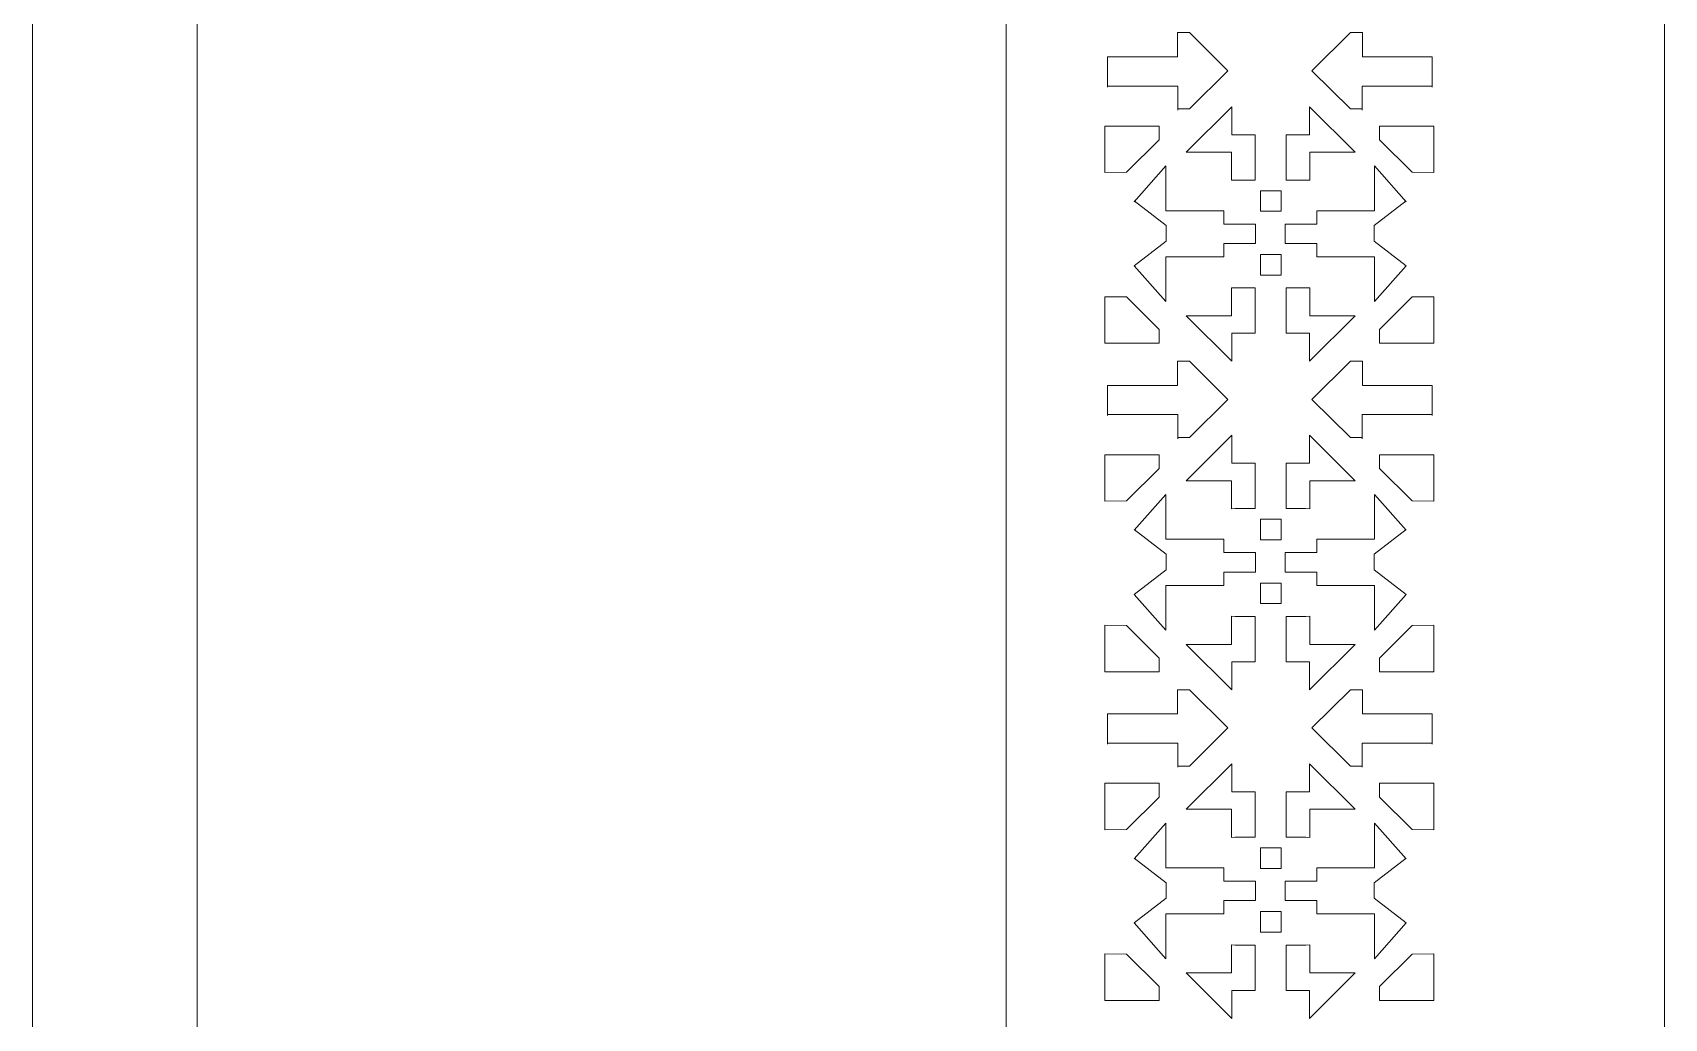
# Model space of a CAD drawing. Header units: millimetres. Extents: x -2078 to 426, y -513 to 2125.
# Drawn here: x -69.8 to 426, y 101 to 400.5 of the extents above; entities that cross this region are included whole.
import ezdxf

# ---------------------------------------------------------------- set-up
doc = ezdxf.new("R2010")
doc.units = ezdxf.units.MM
doc.header["$MEASUREMENT"] = 0
doc.layers.add('Katman 1', color=7, linetype='Continuous')

msp = doc.modelspace()

# ---------------------------------------------------------------- linework, layer by layer
at = {"layer": 'Katman 1', "color": 250, "lineweight": 20}
for points in [[(225.9945, -512.9141), (425.9945, -512.9141), (425.9945, 1787.0859), (225.9945, 1787.0859), (225.9945, -512.9141)], [(-69.7533, -312.9141), (-19.7533, -312.9141), (-19.7533, 1587.0859), (-69.7533, 1587.0859), (-69.7533, -312.9141)]]:
    msp.add_lwpolyline(points, close=True, dxfattribs=at)
for points, knots in [([(256.7865, 383.952), (256.7865, 383.952), (256.7865, 393.1441), (256.7865, 393.1441), (256.7865, 393.1441), (278.0442, 393.1441), (278.0442, 393.1441), (278.0442, 393.1441), (278.0442, 400.4775), (278.0442, 400.4775), (278.0442, 400.4775), (281.6854, 400.4775), (281.6854, 400.4775), (281.6854, 400.4775), (293.3478, 388.8899), (293.3478, 388.8899), (293.3478, 388.8899), (281.6854, 377.3027), (281.6854, 377.3027), (281.6854, 377.3027), (278.1426, 377.3027), (278.1426, 377.3027)], [0, 0, 0, 0, 0.14285714, 0.14285714, 0.14285714, 0.28571429, 0.28571429, 0.28571429, 0.42857143, 0.42857143, 0.42857143, 0.57142857, 0.57142857, 0.57142857, 0.71428571, 0.71428571, 0.71428571, 0.85714286, 0.85714286, 0.85714286, 1, 1, 1, 1]), ([(355.4928, 383.952), (355.4928, 383.952), (355.4928, 393.1441), (355.4928, 393.1441), (355.4928, 393.1441), (334.2351, 393.1441), (334.2351, 393.1441), (334.2351, 393.1441), (334.2351, 400.4775), (334.2351, 400.4775), (334.2351, 400.4775), (330.594, 400.4775), (330.594, 400.4775), (330.594, 400.4775), (318.9316, 388.8899), (318.9316, 388.8899), (318.9316, 388.8899), (330.594, 377.3027), (330.594, 377.3027), (330.594, 377.3027), (334.1367, 377.3027), (334.1367, 377.3027)], [0, 0, 0, 0, 0.14285714, 0.14285714, 0.14285714, 0.28571429, 0.28571429, 0.28571429, 0.42857143, 0.42857143, 0.42857143, 0.57142857, 0.57142857, 0.57142857, 0.71428571, 0.71428571, 0.71428571, 0.85714286, 0.85714286, 0.85714286, 1, 1, 1, 1]), ([(256.7865, 384.2409), (256.7865, 384.2409), (278.1426, 384.2409), (278.1426, 384.2409), (278.1426, 384.2409), (278.1426, 376.9367), (278.1426, 376.9367)], [0, 0, 0, 0, 0.5, 0.5, 0.5, 1, 1, 1, 1]), ([(355.4928, 384.2409), (355.4928, 384.2409), (334.1367, 384.2409), (334.1367, 384.2409), (334.1367, 384.2409), (334.1367, 376.9367), (334.1367, 376.9367)], [0, 0, 0, 0, 0.5, 0.5, 0.5, 1, 1, 1, 1]), ([(295.6426, 355.685), (295.6426, 355.685), (294.4691, 355.644), (294.4691, 355.644), (294.4691, 355.644), (294.4691, 364.175), (294.4691, 364.175), (294.4691, 364.175), (280.6924, 364.175), (280.6924, 364.175), (280.6924, 364.175), (294.5707, 377.9638), (294.5707, 377.9638), (294.5707, 377.9638), (294.5707, 369.4784), (294.5707, 369.4784), (294.5707, 369.4784), (301.653, 369.4784), (301.653, 369.4784), (301.653, 369.4784), (301.653, 355.685), (301.653, 355.685), (301.653, 355.685), (295.6426, 355.685), (295.6426, 355.685)], [0, 0, 0, 0, 0.125, 0.125, 0.125, 0.25, 0.25, 0.25, 0.375, 0.375, 0.375, 0.5, 0.5, 0.5, 0.625, 0.625, 0.625, 0.75, 0.75, 0.75, 0.875, 0.875, 0.875, 1, 1, 1, 1]), ([(317.0949, 355.685), (317.0949, 355.685), (318.2684, 355.644), (318.2684, 355.644), (318.2684, 355.644), (318.2684, 364.175), (318.2684, 364.175), (318.2684, 364.175), (332.0451, 364.175), (332.0451, 364.175), (332.0451, 364.175), (318.1668, 377.9638), (318.1668, 377.9638), (318.1668, 377.9638), (318.1668, 369.4784), (318.1668, 369.4784), (318.1668, 369.4784), (311.0845, 369.4784), (311.0845, 369.4784), (311.0845, 369.4784), (311.0845, 355.685), (311.0845, 355.685), (311.0845, 355.685), (317.0949, 355.685), (317.0949, 355.685)], [0, 0, 0, 0, 0.125, 0.125, 0.125, 0.25, 0.25, 0.25, 0.375, 0.375, 0.375, 0.5, 0.5, 0.5, 0.625, 0.625, 0.625, 0.75, 0.75, 0.75, 0.875, 0.875, 0.875, 1, 1, 1, 1]), ([(262.6041, 358.0391), (262.6041, 358.0391), (255.9945, 357.9651), (255.9945, 357.9651), (255.9945, 357.9651), (255.9945, 372.0826), (255.9945, 372.0826), (255.9945, 372.0826), (272.5301, 372.0826), (272.5301, 372.0826), (272.5301, 372.0826), (272.5301, 367.9014), (272.5301, 367.9014), (272.5301, 367.9014), (262.6041, 358.0391), (262.6041, 358.0391)], [0, 0, 0, 0, 0.2, 0.2, 0.2, 0.4, 0.4, 0.4, 0.6, 0.6, 0.6, 0.8, 0.8, 0.8, 1, 1, 1, 1]), ([(349.3849, 358.0391), (349.3849, 358.0391), (355.9945, 357.9651), (355.9945, 357.9651), (355.9945, 357.9651), (355.9945, 372.0826), (355.9945, 372.0826), (355.9945, 372.0826), (339.4589, 372.0826), (339.4589, 372.0826), (339.4589, 372.0826), (339.4589, 367.9014), (339.4589, 367.9014), (339.4589, 367.9014), (349.3849, 358.0391), (349.3849, 358.0391)], [0, 0, 0, 0, 0.2, 0.2, 0.2, 0.4, 0.4, 0.4, 0.6, 0.6, 0.6, 0.8, 0.8, 0.8, 1, 1, 1, 1]), ([(301.7473, 336.4345), (301.7473, 336.4345), (301.7473, 342.3256), (301.7473, 342.3256), (301.7473, 342.3256), (292.158, 342.3256), (292.158, 342.3256), (292.158, 342.3256), (292.158, 346.3838), (292.158, 346.3838), (292.158, 346.3838), (274.5419, 346.3838), (274.5419, 346.3838), (274.5419, 346.3838), (274.5419, 359.9856), (274.5419, 359.9856), (274.5419, 359.9856), (264.9548, 349.1178), (264.9548, 349.1178)], [0, 0, 0, 0, 0.16666667, 0.16666667, 0.16666667, 0.33333333, 0.33333333, 0.33333333, 0.5, 0.5, 0.5, 0.66666667, 0.66666667, 0.66666667, 0.83333333, 0.83333333, 0.83333333, 1, 1, 1, 1]), ([(310.7697, 336.4345), (310.7697, 336.4345), (310.7697, 342.3256), (310.7697, 342.3256), (310.7697, 342.3256), (320.3591, 342.3256), (320.3591, 342.3256), (320.3591, 342.3256), (320.3591, 346.3838), (320.3591, 346.3838), (320.3591, 346.3838), (337.9752, 346.3838), (337.9752, 346.3838), (337.9752, 346.3838), (337.9752, 359.9856), (337.9752, 359.9856), (337.9752, 359.9856), (347.5623, 349.1178), (347.5623, 349.1178)], [0, 0, 0, 0, 0.16666667, 0.16666667, 0.16666667, 0.33333333, 0.33333333, 0.33333333, 0.5, 0.5, 0.5, 0.66666667, 0.66666667, 0.66666667, 0.83333333, 0.83333333, 0.83333333, 1, 1, 1, 1]), ([(303.2461, 346.2116), (303.2461, 346.2116), (309.5345, 346.2116), (309.5345, 346.2116), (309.5345, 346.2116), (309.5345, 352.4597), (309.5345, 352.4597), (309.5345, 352.4597), (303.2461, 352.4597), (303.2461, 352.4597), (303.2461, 352.4597), (303.2461, 346.2116), (303.2461, 346.2116)], [0, 0, 0, 0, 0.25, 0.25, 0.25, 0.5, 0.5, 0.5, 0.75, 0.75, 0.75, 1, 1, 1, 1]), ([(264.9548, 329.6423), (264.9548, 329.6423), (274.6661, 337.1402), (274.6661, 337.1402), (274.6661, 337.1402), (274.6661, 341.8709), (274.6661, 341.8709)], [0, 0, 0, 0, 0.5, 0.5, 0.5, 1, 1, 1, 1]), ([(347.5623, 329.6423), (347.5623, 329.6423), (337.8509, 337.1402), (337.8509, 337.1402), (337.8509, 337.1402), (337.8509, 341.8709), (337.8509, 341.8709)], [0, 0, 0, 0, 0.5, 0.5, 0.5, 1, 1, 1, 1]), ([(264.9548, 329.6423), (264.9548, 329.6423), (274.5419, 318.7748), (274.5419, 318.7748), (274.5419, 318.7748), (274.5419, 332.3767), (274.5419, 332.3767), (274.5419, 332.3767), (292.158, 332.3767), (292.158, 332.3767), (292.158, 332.3767), (292.158, 336.4345), (292.158, 336.4345), (292.158, 336.4345), (301.7473, 336.4345), (301.7473, 336.4345)], [0, 0, 0, 0, 0.2, 0.2, 0.2, 0.4, 0.4, 0.4, 0.6, 0.6, 0.6, 0.8, 0.8, 0.8, 1, 1, 1, 1]), ([(303.2461, 326.8313), (303.2461, 326.8313), (309.5345, 326.8313), (309.5345, 326.8313), (309.5345, 326.8313), (309.5345, 333.0794), (309.5345, 333.0794), (309.5345, 333.0794), (303.2461, 333.0794), (303.2461, 333.0794), (303.2461, 333.0794), (303.2461, 326.8313), (303.2461, 326.8313)], [0, 0, 0, 0, 0.25, 0.25, 0.25, 0.5, 0.5, 0.5, 0.75, 0.75, 0.75, 1, 1, 1, 1]), ([(347.5623, 329.6423), (347.5623, 329.6423), (337.9752, 318.7748), (337.9752, 318.7748), (337.9752, 318.7748), (337.9752, 332.3767), (337.9752, 332.3767), (337.9752, 332.3767), (320.3591, 332.3767), (320.3591, 332.3767), (320.3591, 332.3767), (320.3591, 336.4345), (320.3591, 336.4345), (320.3591, 336.4345), (310.7697, 336.4345), (310.7697, 336.4345)], [0, 0, 0, 0, 0.2, 0.2, 0.2, 0.4, 0.4, 0.4, 0.6, 0.6, 0.6, 0.8, 0.8, 0.8, 1, 1, 1, 1]), ([(295.6426, 322.9367), (295.6426, 322.9367), (294.4691, 322.9777), (294.4691, 322.9777), (294.4691, 322.9777), (294.4691, 314.4467), (294.4691, 314.4467), (294.4691, 314.4467), (280.6924, 314.4467), (280.6924, 314.4467), (280.6924, 314.4467), (294.5707, 300.6578), (294.5707, 300.6578), (294.5707, 300.6578), (294.5707, 309.1433), (294.5707, 309.1433), (294.5707, 309.1433), (301.653, 309.1433), (301.653, 309.1433), (301.653, 309.1433), (301.653, 322.9367), (301.653, 322.9367), (301.653, 322.9367), (295.6426, 322.9367), (295.6426, 322.9367)], [0, 0, 0, 0, 0.125, 0.125, 0.125, 0.25, 0.25, 0.25, 0.375, 0.375, 0.375, 0.5, 0.5, 0.5, 0.625, 0.625, 0.625, 0.75, 0.75, 0.75, 0.875, 0.875, 0.875, 1, 1, 1, 1]), ([(317.0949, 322.9367), (317.0949, 322.9367), (318.2684, 322.9777), (318.2684, 322.9777), (318.2684, 322.9777), (318.2684, 314.4467), (318.2684, 314.4467), (318.2684, 314.4467), (332.0451, 314.4467), (332.0451, 314.4467), (332.0451, 314.4467), (318.1668, 300.6578), (318.1668, 300.6578), (318.1668, 300.6578), (318.1668, 309.1433), (318.1668, 309.1433), (318.1668, 309.1433), (311.0845, 309.1433), (311.0845, 309.1433), (311.0845, 309.1433), (311.0845, 322.9367), (311.0845, 322.9367), (311.0845, 322.9367), (317.0949, 322.9367), (317.0949, 322.9367)], [0, 0, 0, 0, 0.125, 0.125, 0.125, 0.25, 0.25, 0.25, 0.375, 0.375, 0.375, 0.5, 0.5, 0.5, 0.625, 0.625, 0.625, 0.75, 0.75, 0.75, 0.875, 0.875, 0.875, 1, 1, 1, 1]), ([(262.6041, 320.177), (262.6041, 320.177), (255.9945, 320.2509), (255.9945, 320.2509), (255.9945, 320.2509), (255.9945, 306.1334), (255.9945, 306.1334), (255.9945, 306.1334), (272.5301, 306.1334), (272.5301, 306.1334), (272.5301, 306.1334), (272.5301, 310.3146), (272.5301, 310.3146), (272.5301, 310.3146), (262.6041, 320.177), (262.6041, 320.177)], [0, 0, 0, 0, 0.2, 0.2, 0.2, 0.4, 0.4, 0.4, 0.6, 0.6, 0.6, 0.8, 0.8, 0.8, 1, 1, 1, 1]), ([(349.3849, 320.177), (349.3849, 320.177), (355.9945, 320.2509), (355.9945, 320.2509), (355.9945, 320.2509), (355.9945, 306.1334), (355.9945, 306.1334), (355.9945, 306.1334), (339.4589, 306.1334), (339.4589, 306.1334), (339.4589, 306.1334), (339.4589, 310.3146), (339.4589, 310.3146), (339.4589, 310.3146), (349.3849, 320.177), (349.3849, 320.177)], [0, 0, 0, 0, 0.2, 0.2, 0.2, 0.4, 0.4, 0.4, 0.6, 0.6, 0.6, 0.8, 0.8, 0.8, 1, 1, 1, 1]), ([(256.7865, 284.1322), (256.7865, 284.1322), (256.7865, 293.3243), (256.7865, 293.3243), (256.7865, 293.3243), (278.0442, 293.3243), (278.0442, 293.3243), (278.0442, 293.3243), (278.0442, 300.6578), (278.0442, 300.6578), (278.0442, 300.6578), (281.6854, 300.6578), (281.6854, 300.6578), (281.6854, 300.6578), (293.3478, 289.0701), (293.3478, 289.0701), (293.3478, 289.0701), (281.6854, 277.4829), (281.6854, 277.4829), (281.6854, 277.4829), (278.1426, 277.4829), (278.1426, 277.4829)], [0, 0, 0, 0, 0.14285714, 0.14285714, 0.14285714, 0.28571429, 0.28571429, 0.28571429, 0.42857143, 0.42857143, 0.42857143, 0.57142857, 0.57142857, 0.57142857, 0.71428571, 0.71428571, 0.71428571, 0.85714286, 0.85714286, 0.85714286, 1, 1, 1, 1]), ([(355.4928, 284.1322), (355.4928, 284.1322), (355.4928, 293.3243), (355.4928, 293.3243), (355.4928, 293.3243), (334.2351, 293.3243), (334.2351, 293.3243), (334.2351, 293.3243), (334.2351, 300.6578), (334.2351, 300.6578), (334.2351, 300.6578), (330.594, 300.6578), (330.594, 300.6578), (330.594, 300.6578), (318.9316, 289.0701), (318.9316, 289.0701), (318.9316, 289.0701), (330.594, 277.4829), (330.594, 277.4829), (330.594, 277.4829), (334.1367, 277.4829), (334.1367, 277.4829)], [0, 0, 0, 0, 0.14285714, 0.14285714, 0.14285714, 0.28571429, 0.28571429, 0.28571429, 0.42857143, 0.42857143, 0.42857143, 0.57142857, 0.57142857, 0.57142857, 0.71428571, 0.71428571, 0.71428571, 0.85714286, 0.85714286, 0.85714286, 1, 1, 1, 1]), ([(256.7865, 284.4211), (256.7865, 284.4211), (278.1426, 284.4211), (278.1426, 284.4211), (278.1426, 284.4211), (278.1426, 277.117), (278.1426, 277.117)], [0, 0, 0, 0, 0.5, 0.5, 0.5, 1, 1, 1, 1]), ([(355.4928, 284.4211), (355.4928, 284.4211), (334.1367, 284.4211), (334.1367, 284.4211), (334.1367, 284.4211), (334.1367, 277.117), (334.1367, 277.117)], [0, 0, 0, 0, 0.5, 0.5, 0.5, 1, 1, 1, 1]), ([(295.6426, 255.8652), (295.6426, 255.8652), (294.4691, 255.8243), (294.4691, 255.8243), (294.4691, 255.8243), (294.4691, 264.3552), (294.4691, 264.3552), (294.4691, 264.3552), (280.6924, 264.3552), (280.6924, 264.3552), (280.6924, 264.3552), (294.5707, 278.1441), (294.5707, 278.1441), (294.5707, 278.1441), (294.5707, 269.6586), (294.5707, 269.6586), (294.5707, 269.6586), (301.653, 269.6586), (301.653, 269.6586), (301.653, 269.6586), (301.653, 255.8652), (301.653, 255.8652), (301.653, 255.8652), (295.6426, 255.8652), (295.6426, 255.8652)], [0, 0, 0, 0, 0.125, 0.125, 0.125, 0.25, 0.25, 0.25, 0.375, 0.375, 0.375, 0.5, 0.5, 0.5, 0.625, 0.625, 0.625, 0.75, 0.75, 0.75, 0.875, 0.875, 0.875, 1, 1, 1, 1]), ([(317.0949, 255.8652), (317.0949, 255.8652), (318.2684, 255.8243), (318.2684, 255.8243), (318.2684, 255.8243), (318.2684, 264.3552), (318.2684, 264.3552), (318.2684, 264.3552), (332.0451, 264.3552), (332.0451, 264.3552), (332.0451, 264.3552), (318.1668, 278.1441), (318.1668, 278.1441), (318.1668, 278.1441), (318.1668, 269.6586), (318.1668, 269.6586), (318.1668, 269.6586), (311.0845, 269.6586), (311.0845, 269.6586), (311.0845, 269.6586), (311.0845, 255.8652), (311.0845, 255.8652), (311.0845, 255.8652), (317.0949, 255.8652), (317.0949, 255.8652)], [0, 0, 0, 0, 0.125, 0.125, 0.125, 0.25, 0.25, 0.25, 0.375, 0.375, 0.375, 0.5, 0.5, 0.5, 0.625, 0.625, 0.625, 0.75, 0.75, 0.75, 0.875, 0.875, 0.875, 1, 1, 1, 1]), ([(262.6041, 258.2193), (262.6041, 258.2193), (255.9945, 258.1453), (255.9945, 258.1453), (255.9945, 258.1453), (255.9945, 272.2628), (255.9945, 272.2628), (255.9945, 272.2628), (272.5301, 272.2628), (272.5301, 272.2628), (272.5301, 272.2628), (272.5301, 268.0816), (272.5301, 268.0816), (272.5301, 268.0816), (262.6041, 258.2193), (262.6041, 258.2193)], [0, 0, 0, 0, 0.2, 0.2, 0.2, 0.4, 0.4, 0.4, 0.6, 0.6, 0.6, 0.8, 0.8, 0.8, 1, 1, 1, 1]), ([(349.3849, 258.2193), (349.3849, 258.2193), (355.9945, 258.1453), (355.9945, 258.1453), (355.9945, 258.1453), (355.9945, 272.2628), (355.9945, 272.2628), (355.9945, 272.2628), (339.4589, 272.2628), (339.4589, 272.2628), (339.4589, 272.2628), (339.4589, 268.0816), (339.4589, 268.0816), (339.4589, 268.0816), (349.3849, 258.2193), (349.3849, 258.2193)], [0, 0, 0, 0, 0.2, 0.2, 0.2, 0.4, 0.4, 0.4, 0.6, 0.6, 0.6, 0.8, 0.8, 0.8, 1, 1, 1, 1]), ([(301.7473, 236.6147), (301.7473, 236.6147), (301.7473, 242.5059), (301.7473, 242.5059), (301.7473, 242.5059), (292.158, 242.5059), (292.158, 242.5059), (292.158, 242.5059), (292.158, 246.564), (292.158, 246.564), (292.158, 246.564), (274.5419, 246.564), (274.5419, 246.564), (274.5419, 246.564), (274.5419, 260.1658), (274.5419, 260.1658), (274.5419, 260.1658), (264.9548, 249.298), (264.9548, 249.298)], [0, 0, 0, 0, 0.16666667, 0.16666667, 0.16666667, 0.33333333, 0.33333333, 0.33333333, 0.5, 0.5, 0.5, 0.66666667, 0.66666667, 0.66666667, 0.83333333, 0.83333333, 0.83333333, 1, 1, 1, 1]), ([(310.7697, 236.6147), (310.7697, 236.6147), (310.7697, 242.5059), (310.7697, 242.5059), (310.7697, 242.5059), (320.3591, 242.5059), (320.3591, 242.5059), (320.3591, 242.5059), (320.3591, 246.564), (320.3591, 246.564), (320.3591, 246.564), (337.9752, 246.564), (337.9752, 246.564), (337.9752, 246.564), (337.9752, 260.1658), (337.9752, 260.1658), (337.9752, 260.1658), (347.5623, 249.298), (347.5623, 249.298)], [0, 0, 0, 0, 0.16666667, 0.16666667, 0.16666667, 0.33333333, 0.33333333, 0.33333333, 0.5, 0.5, 0.5, 0.66666667, 0.66666667, 0.66666667, 0.83333333, 0.83333333, 0.83333333, 1, 1, 1, 1]), ([(303.2461, 246.3919), (303.2461, 246.3919), (309.5345, 246.3919), (309.5345, 246.3919), (309.5345, 246.3919), (309.5345, 252.64), (309.5345, 252.64), (309.5345, 252.64), (303.2461, 252.64), (303.2461, 252.64), (303.2461, 252.64), (303.2461, 246.3919), (303.2461, 246.3919)], [0, 0, 0, 0, 0.25, 0.25, 0.25, 0.5, 0.5, 0.5, 0.75, 0.75, 0.75, 1, 1, 1, 1]), ([(264.9548, 229.8225), (264.9548, 229.8225), (274.6661, 237.3204), (274.6661, 237.3204), (274.6661, 237.3204), (274.6661, 242.0511), (274.6661, 242.0511)], [0, 0, 0, 0, 0.5, 0.5, 0.5, 1, 1, 1, 1]), ([(347.5623, 229.8225), (347.5623, 229.8225), (337.8509, 237.3204), (337.8509, 237.3204), (337.8509, 237.3204), (337.8509, 242.0511), (337.8509, 242.0511)], [0, 0, 0, 0, 0.5, 0.5, 0.5, 1, 1, 1, 1]), ([(264.9548, 229.8225), (264.9548, 229.8225), (274.5419, 218.9551), (274.5419, 218.9551), (274.5419, 218.9551), (274.5419, 232.557), (274.5419, 232.557), (274.5419, 232.557), (292.158, 232.557), (292.158, 232.557), (292.158, 232.557), (292.158, 236.6147), (292.158, 236.6147), (292.158, 236.6147), (301.7473, 236.6147), (301.7473, 236.6147)], [0, 0, 0, 0, 0.2, 0.2, 0.2, 0.4, 0.4, 0.4, 0.6, 0.6, 0.6, 0.8, 0.8, 0.8, 1, 1, 1, 1]), ([(303.2461, 227.0115), (303.2461, 227.0115), (309.5345, 227.0115), (309.5345, 227.0115), (309.5345, 227.0115), (309.5345, 233.2596), (309.5345, 233.2596), (309.5345, 233.2596), (303.2461, 233.2596), (303.2461, 233.2596), (303.2461, 233.2596), (303.2461, 227.0115), (303.2461, 227.0115)], [0, 0, 0, 0, 0.25, 0.25, 0.25, 0.5, 0.5, 0.5, 0.75, 0.75, 0.75, 1, 1, 1, 1]), ([(347.5623, 229.8225), (347.5623, 229.8225), (337.9752, 218.9551), (337.9752, 218.9551), (337.9752, 218.9551), (337.9752, 232.557), (337.9752, 232.557), (337.9752, 232.557), (320.3591, 232.557), (320.3591, 232.557), (320.3591, 232.557), (320.3591, 236.6147), (320.3591, 236.6147), (320.3591, 236.6147), (310.7697, 236.6147), (310.7697, 236.6147)], [0, 0, 0, 0, 0.2, 0.2, 0.2, 0.4, 0.4, 0.4, 0.6, 0.6, 0.6, 0.8, 0.8, 0.8, 1, 1, 1, 1]), ([(295.6426, 223.1169), (295.6426, 223.1169), (294.4691, 223.158), (294.4691, 223.158), (294.4691, 223.158), (294.4691, 214.6269), (294.4691, 214.6269), (294.4691, 214.6269), (280.6924, 214.6269), (280.6924, 214.6269), (280.6924, 214.6269), (294.5707, 200.8381), (294.5707, 200.8381), (294.5707, 200.8381), (294.5707, 209.3235), (294.5707, 209.3235), (294.5707, 209.3235), (301.653, 209.3235), (301.653, 209.3235), (301.653, 209.3235), (301.653, 223.1169), (301.653, 223.1169), (301.653, 223.1169), (295.6426, 223.1169), (295.6426, 223.1169)], [0, 0, 0, 0, 0.125, 0.125, 0.125, 0.25, 0.25, 0.25, 0.375, 0.375, 0.375, 0.5, 0.5, 0.5, 0.625, 0.625, 0.625, 0.75, 0.75, 0.75, 0.875, 0.875, 0.875, 1, 1, 1, 1]), ([(317.0949, 223.1169), (317.0949, 223.1169), (318.2684, 223.158), (318.2684, 223.158), (318.2684, 223.158), (318.2684, 214.6269), (318.2684, 214.6269), (318.2684, 214.6269), (332.0451, 214.6269), (332.0451, 214.6269), (332.0451, 214.6269), (318.1668, 200.8381), (318.1668, 200.8381), (318.1668, 200.8381), (318.1668, 209.3235), (318.1668, 209.3235), (318.1668, 209.3235), (311.0845, 209.3235), (311.0845, 209.3235), (311.0845, 209.3235), (311.0845, 223.1169), (311.0845, 223.1169), (311.0845, 223.1169), (317.0949, 223.1169), (317.0949, 223.1169)], [0, 0, 0, 0, 0.125, 0.125, 0.125, 0.25, 0.25, 0.25, 0.375, 0.375, 0.375, 0.5, 0.5, 0.5, 0.625, 0.625, 0.625, 0.75, 0.75, 0.75, 0.875, 0.875, 0.875, 1, 1, 1, 1]), ([(262.6041, 220.3572), (262.6041, 220.3572), (255.9945, 220.4311), (255.9945, 220.4311), (255.9945, 220.4311), (255.9945, 206.3137), (255.9945, 206.3137), (255.9945, 206.3137), (272.5301, 206.3137), (272.5301, 206.3137), (272.5301, 206.3137), (272.5301, 210.4949), (272.5301, 210.4949), (272.5301, 210.4949), (262.6041, 220.3572), (262.6041, 220.3572)], [0, 0, 0, 0, 0.2, 0.2, 0.2, 0.4, 0.4, 0.4, 0.6, 0.6, 0.6, 0.8, 0.8, 0.8, 1, 1, 1, 1]), ([(349.3849, 220.3572), (349.3849, 220.3572), (355.9945, 220.4311), (355.9945, 220.4311), (355.9945, 220.4311), (355.9945, 206.3137), (355.9945, 206.3137), (355.9945, 206.3137), (339.4589, 206.3137), (339.4589, 206.3137), (339.4589, 206.3137), (339.4589, 210.4949), (339.4589, 210.4949), (339.4589, 210.4949), (349.3849, 220.3572), (349.3849, 220.3572)], [0, 0, 0, 0, 0.2, 0.2, 0.2, 0.4, 0.4, 0.4, 0.6, 0.6, 0.6, 0.8, 0.8, 0.8, 1, 1, 1, 1]), ([(256.7865, 184.3125), (256.7865, 184.3125), (256.7865, 193.5046), (256.7865, 193.5046), (256.7865, 193.5046), (278.0442, 193.5046), (278.0442, 193.5046), (278.0442, 193.5046), (278.0442, 200.838), (278.0442, 200.838), (278.0442, 200.838), (281.6854, 200.838), (281.6854, 200.838), (281.6854, 200.838), (293.3478, 189.2504), (293.3478, 189.2504), (293.3478, 189.2504), (281.6854, 177.6631), (281.6854, 177.6631), (281.6854, 177.6631), (278.1426, 177.6631), (278.1426, 177.6631)], [0, 0, 0, 0, 0.14285714, 0.14285714, 0.14285714, 0.28571429, 0.28571429, 0.28571429, 0.42857143, 0.42857143, 0.42857143, 0.57142857, 0.57142857, 0.57142857, 0.71428571, 0.71428571, 0.71428571, 0.85714286, 0.85714286, 0.85714286, 1, 1, 1, 1]), ([(355.4928, 184.3125), (355.4928, 184.3125), (355.4928, 193.5046), (355.4928, 193.5046), (355.4928, 193.5046), (334.2351, 193.5046), (334.2351, 193.5046), (334.2351, 193.5046), (334.2351, 200.838), (334.2351, 200.838), (334.2351, 200.838), (330.594, 200.838), (330.594, 200.838), (330.594, 200.838), (318.9316, 189.2504), (318.9316, 189.2504), (318.9316, 189.2504), (330.594, 177.6631), (330.594, 177.6631), (330.594, 177.6631), (334.1367, 177.6631), (334.1367, 177.6631)], [0, 0, 0, 0, 0.14285714, 0.14285714, 0.14285714, 0.28571429, 0.28571429, 0.28571429, 0.42857143, 0.42857143, 0.42857143, 0.57142857, 0.57142857, 0.57142857, 0.71428571, 0.71428571, 0.71428571, 0.85714286, 0.85714286, 0.85714286, 1, 1, 1, 1]), ([(256.7865, 184.6014), (256.7865, 184.6014), (278.1426, 184.6014), (278.1426, 184.6014), (278.1426, 184.6014), (278.1426, 177.2972), (278.1426, 177.2972)], [0, 0, 0, 0, 0.5, 0.5, 0.5, 1, 1, 1, 1]), ([(355.4928, 184.6014), (355.4928, 184.6014), (334.1367, 184.6014), (334.1367, 184.6014), (334.1367, 184.6014), (334.1367, 177.2972), (334.1367, 177.2972)], [0, 0, 0, 0, 0.5, 0.5, 0.5, 1, 1, 1, 1]), ([(295.6426, 156.0454), (295.6426, 156.0454), (294.4691, 156.0045), (294.4691, 156.0045), (294.4691, 156.0045), (294.4691, 164.5354), (294.4691, 164.5354), (294.4691, 164.5354), (280.6924, 164.5354), (280.6924, 164.5354), (280.6924, 164.5354), (294.5707, 178.3243), (294.5707, 178.3243), (294.5707, 178.3243), (294.5707, 169.8389), (294.5707, 169.8389), (294.5707, 169.8389), (301.653, 169.8389), (301.653, 169.8389), (301.653, 169.8389), (301.653, 156.0454), (301.653, 156.0454), (301.653, 156.0454), (295.6426, 156.0454), (295.6426, 156.0454)], [0, 0, 0, 0, 0.125, 0.125, 0.125, 0.25, 0.25, 0.25, 0.375, 0.375, 0.375, 0.5, 0.5, 0.5, 0.625, 0.625, 0.625, 0.75, 0.75, 0.75, 0.875, 0.875, 0.875, 1, 1, 1, 1]), ([(317.0949, 156.0454), (317.0949, 156.0454), (318.2684, 156.0045), (318.2684, 156.0045), (318.2684, 156.0045), (318.2684, 164.5354), (318.2684, 164.5354), (318.2684, 164.5354), (332.0451, 164.5354), (332.0451, 164.5354), (332.0451, 164.5354), (318.1668, 178.3243), (318.1668, 178.3243), (318.1668, 178.3243), (318.1668, 169.8389), (318.1668, 169.8389), (318.1668, 169.8389), (311.0845, 169.8389), (311.0845, 169.8389), (311.0845, 169.8389), (311.0845, 156.0454), (311.0845, 156.0454), (311.0845, 156.0454), (317.0949, 156.0454), (317.0949, 156.0454)], [0, 0, 0, 0, 0.125, 0.125, 0.125, 0.25, 0.25, 0.25, 0.375, 0.375, 0.375, 0.5, 0.5, 0.5, 0.625, 0.625, 0.625, 0.75, 0.75, 0.75, 0.875, 0.875, 0.875, 1, 1, 1, 1]), ([(262.6041, 158.3995), (262.6041, 158.3995), (255.9945, 158.3256), (255.9945, 158.3256), (255.9945, 158.3256), (255.9945, 172.4431), (255.9945, 172.4431), (255.9945, 172.4431), (272.5301, 172.4431), (272.5301, 172.4431), (272.5301, 172.4431), (272.5301, 168.2619), (272.5301, 168.2619), (272.5301, 168.2619), (262.6041, 158.3995), (262.6041, 158.3995)], [0, 0, 0, 0, 0.2, 0.2, 0.2, 0.4, 0.4, 0.4, 0.6, 0.6, 0.6, 0.8, 0.8, 0.8, 1, 1, 1, 1]), ([(349.3849, 158.3995), (349.3849, 158.3995), (355.9945, 158.3256), (355.9945, 158.3256), (355.9945, 158.3256), (355.9945, 172.4431), (355.9945, 172.4431), (355.9945, 172.4431), (339.4589, 172.4431), (339.4589, 172.4431), (339.4589, 172.4431), (339.4589, 168.2619), (339.4589, 168.2619), (339.4589, 168.2619), (349.3849, 158.3995), (349.3849, 158.3995)], [0, 0, 0, 0, 0.2, 0.2, 0.2, 0.4, 0.4, 0.4, 0.6, 0.6, 0.6, 0.8, 0.8, 0.8, 1, 1, 1, 1]), ([(301.7473, 136.7949), (301.7473, 136.7949), (301.7473, 142.6861), (301.7473, 142.6861), (301.7473, 142.6861), (292.158, 142.6861), (292.158, 142.6861), (292.158, 142.6861), (292.158, 146.7442), (292.158, 146.7442), (292.158, 146.7442), (274.5419, 146.7442), (274.5419, 146.7442), (274.5419, 146.7442), (274.5419, 160.3461), (274.5419, 160.3461), (274.5419, 160.3461), (264.9548, 149.4782), (264.9548, 149.4782)], [0, 0, 0, 0, 0.16666667, 0.16666667, 0.16666667, 0.33333333, 0.33333333, 0.33333333, 0.5, 0.5, 0.5, 0.66666667, 0.66666667, 0.66666667, 0.83333333, 0.83333333, 0.83333333, 1, 1, 1, 1]), ([(310.7697, 136.7949), (310.7697, 136.7949), (310.7697, 142.6861), (310.7697, 142.6861), (310.7697, 142.6861), (320.3591, 142.6861), (320.3591, 142.6861), (320.3591, 142.6861), (320.3591, 146.7442), (320.3591, 146.7442), (320.3591, 146.7442), (337.9752, 146.7442), (337.9752, 146.7442), (337.9752, 146.7442), (337.9752, 160.3461), (337.9752, 160.3461), (337.9752, 160.3461), (347.5623, 149.4782), (347.5623, 149.4782)], [0, 0, 0, 0, 0.16666667, 0.16666667, 0.16666667, 0.33333333, 0.33333333, 0.33333333, 0.5, 0.5, 0.5, 0.66666667, 0.66666667, 0.66666667, 0.83333333, 0.83333333, 0.83333333, 1, 1, 1, 1]), ([(303.2461, 146.5721), (303.2461, 146.5721), (309.5345, 146.5721), (309.5345, 146.5721), (309.5345, 146.5721), (309.5345, 152.8202), (309.5345, 152.8202), (309.5345, 152.8202), (303.2461, 152.8202), (303.2461, 152.8202), (303.2461, 152.8202), (303.2461, 146.5721), (303.2461, 146.5721)], [0, 0, 0, 0, 0.25, 0.25, 0.25, 0.5, 0.5, 0.5, 0.75, 0.75, 0.75, 1, 1, 1, 1]), ([(264.9548, 130.0027), (264.9548, 130.0027), (274.6661, 137.5007), (274.6661, 137.5007), (274.6661, 137.5007), (274.6661, 142.2313), (274.6661, 142.2313)], [0, 0, 0, 0, 0.5, 0.5, 0.5, 1, 1, 1, 1]), ([(347.5623, 130.0027), (347.5623, 130.0027), (337.8509, 137.5007), (337.8509, 137.5007), (337.8509, 137.5007), (337.8509, 142.2313), (337.8509, 142.2313)], [0, 0, 0, 0, 0.5, 0.5, 0.5, 1, 1, 1, 1]), ([(264.9548, 130.0027), (264.9548, 130.0027), (274.5419, 119.1353), (274.5419, 119.1353), (274.5419, 119.1353), (274.5419, 132.7372), (274.5419, 132.7372), (274.5419, 132.7372), (292.158, 132.7372), (292.158, 132.7372), (292.158, 132.7372), (292.158, 136.7949), (292.158, 136.7949), (292.158, 136.7949), (301.7473, 136.7949), (301.7473, 136.7949)], [0, 0, 0, 0, 0.2, 0.2, 0.2, 0.4, 0.4, 0.4, 0.6, 0.6, 0.6, 0.8, 0.8, 0.8, 1, 1, 1, 1]), ([(347.5623, 130.0027), (347.5623, 130.0027), (337.9752, 119.1353), (337.9752, 119.1353), (337.9752, 119.1353), (337.9752, 132.7372), (337.9752, 132.7372), (337.9752, 132.7372), (320.3591, 132.7372), (320.3591, 132.7372), (320.3591, 132.7372), (320.3591, 136.7949), (320.3591, 136.7949), (320.3591, 136.7949), (310.7697, 136.7949), (310.7697, 136.7949)], [0, 0, 0, 0, 0.2, 0.2, 0.2, 0.4, 0.4, 0.4, 0.6, 0.6, 0.6, 0.8, 0.8, 0.8, 1, 1, 1, 1]), ([(303.2461, 127.1917), (303.2461, 127.1917), (309.5345, 127.1917), (309.5345, 127.1917), (309.5345, 127.1917), (309.5345, 133.4398), (309.5345, 133.4398), (309.5345, 133.4398), (303.2461, 133.4398), (303.2461, 133.4398), (303.2461, 133.4398), (303.2461, 127.1917), (303.2461, 127.1917)], [0, 0, 0, 0, 0.25, 0.25, 0.25, 0.5, 0.5, 0.5, 0.75, 0.75, 0.75, 1, 1, 1, 1]), ([(262.6041, 120.5374), (262.6041, 120.5374), (255.9945, 120.6114), (255.9945, 120.6114), (255.9945, 120.6114), (255.9945, 106.4939), (255.9945, 106.4939), (255.9945, 106.4939), (272.5301, 106.4939), (272.5301, 106.4939), (272.5301, 106.4939), (272.5301, 110.6751), (272.5301, 110.6751), (272.5301, 110.6751), (262.6041, 120.5374), (262.6041, 120.5374)], [0, 0, 0, 0, 0.2, 0.2, 0.2, 0.4, 0.4, 0.4, 0.6, 0.6, 0.6, 0.8, 0.8, 0.8, 1, 1, 1, 1]), ([(295.6426, 123.2971), (295.6426, 123.2971), (294.4691, 123.3382), (294.4691, 123.3382), (294.4691, 123.3382), (294.4691, 114.8072), (294.4691, 114.8072), (294.4691, 114.8072), (280.6924, 114.8072), (280.6924, 114.8072), (280.6924, 114.8072), (294.5707, 101.0183), (294.5707, 101.0183), (294.5707, 101.0183), (294.5707, 109.5037), (294.5707, 109.5037), (294.5707, 109.5037), (301.653, 109.5037), (301.653, 109.5037), (301.653, 109.5037), (301.653, 123.2971), (301.653, 123.2971), (301.653, 123.2971), (295.6426, 123.2971), (295.6426, 123.2971)], [0, 0, 0, 0, 0.125, 0.125, 0.125, 0.25, 0.25, 0.25, 0.375, 0.375, 0.375, 0.5, 0.5, 0.5, 0.625, 0.625, 0.625, 0.75, 0.75, 0.75, 0.875, 0.875, 0.875, 1, 1, 1, 1]), ([(317.0949, 123.2971), (317.0949, 123.2971), (318.2684, 123.3382), (318.2684, 123.3382), (318.2684, 123.3382), (318.2684, 114.8072), (318.2684, 114.8072), (318.2684, 114.8072), (332.0451, 114.8072), (332.0451, 114.8072), (332.0451, 114.8072), (318.1668, 101.0183), (318.1668, 101.0183), (318.1668, 101.0183), (318.1668, 109.5037), (318.1668, 109.5037), (318.1668, 109.5037), (311.0845, 109.5037), (311.0845, 109.5037), (311.0845, 109.5037), (311.0845, 123.2971), (311.0845, 123.2971), (311.0845, 123.2971), (317.0949, 123.2971), (317.0949, 123.2971)], [0, 0, 0, 0, 0.125, 0.125, 0.125, 0.25, 0.25, 0.25, 0.375, 0.375, 0.375, 0.5, 0.5, 0.5, 0.625, 0.625, 0.625, 0.75, 0.75, 0.75, 0.875, 0.875, 0.875, 1, 1, 1, 1]), ([(349.3849, 120.5374), (349.3849, 120.5374), (355.9945, 120.6114), (355.9945, 120.6114), (355.9945, 120.6114), (355.9945, 106.4939), (355.9945, 106.4939), (355.9945, 106.4939), (339.4589, 106.4939), (339.4589, 106.4939), (339.4589, 106.4939), (339.4589, 110.6751), (339.4589, 110.6751), (339.4589, 110.6751), (349.3849, 120.5374), (349.3849, 120.5374)], [0, 0, 0, 0, 0.2, 0.2, 0.2, 0.4, 0.4, 0.4, 0.6, 0.6, 0.6, 0.8, 0.8, 0.8, 1, 1, 1, 1])]:
    msp.add_open_spline(points, degree=3, knots=knots, dxfattribs=at)
for points in [[(264.9548, 349.3688), (264.9548, 349.3688), (274.6661, 341.8709), (274.6661, 341.8709)], [(347.5623, 349.3688), (347.5623, 349.3688), (337.8509, 341.8709), (337.8509, 341.8709)], [(264.9548, 249.5491), (264.9548, 249.5491), (274.6661, 242.0511), (274.6661, 242.0511)], [(347.5623, 249.5491), (347.5623, 249.5491), (337.8509, 242.0511), (337.8509, 242.0511)], [(264.9548, 149.7293), (264.9548, 149.7293), (274.6661, 142.2313), (274.6661, 142.2313)], [(347.5623, 149.7293), (347.5623, 149.7293), (337.8509, 142.2313), (337.8509, 142.2313)]]:
    msp.add_open_spline(points, degree=3, dxfattribs=at)

doc.saveas('drawing.dxf')
